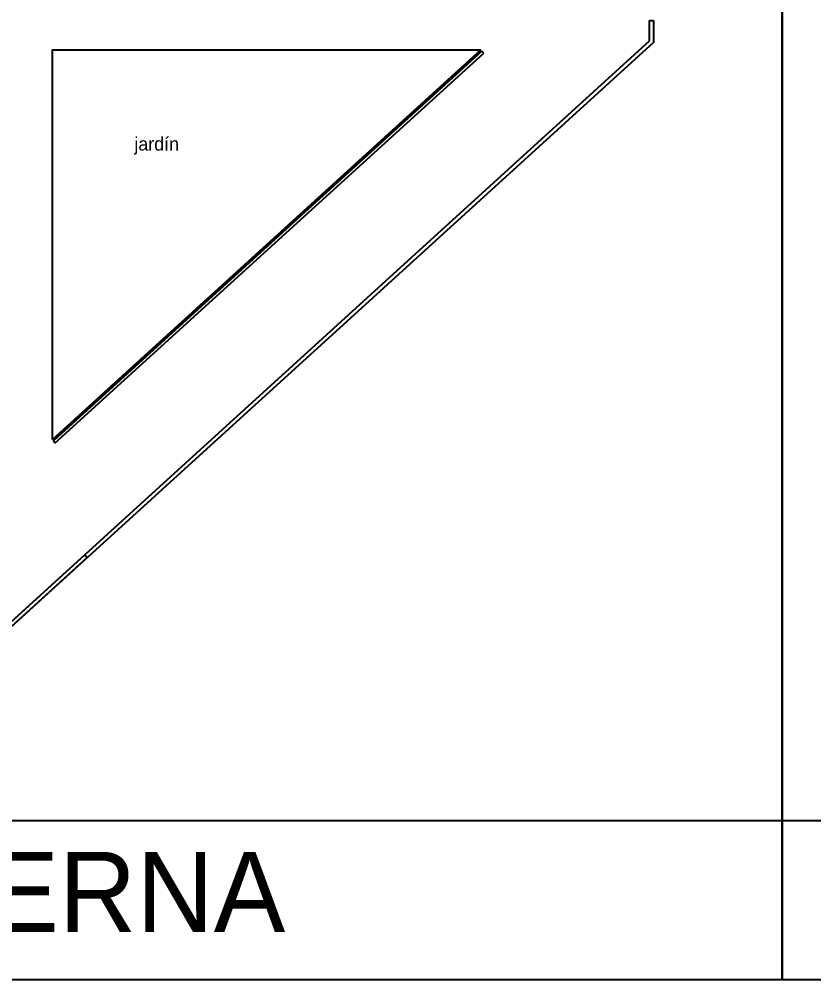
# Model space of a CAD drawing. Header units: millimetres. Extents: x 2523 to 2756, y 378 to 482.
# Drawn here: x 2583.61 to 2598.48, y 378.27 to 396.24 of the extents above; entities that cross this region are included whole.
import ezdxf

# ---------------------------------------------------------------- set-up
doc = ezdxf.new("R2010")
doc.units = ezdxf.units.MM
doc.layers.get('Defpoints').update_dxf_attribs({"color": 8})
doc.layers.add('MS', color=8, linetype='Continuous')
doc.styles.add('STYLE1', font='GOTHIC.TTF')

msp = doc.modelspace()

# ---------------------------------------------------------------- linework, layer by layer
for p, q in [((2595.4117, 395.831), (2595.4117, 396.2129)), ((2595.4117, 396.2129), (2595.4817, 396.2129)), ((2582.1317, 383.7583), (2595.4117, 395.831))]:
    msp.add_line(p, q)
for points in [[(2595.4817, 396.2129), (2595.4817, 395.8001), (2582.1317, 383.6637)], [(2584.2337, 388.3721), (2584.2337, 395.6629), (2592.2535, 395.6629)], [(2584.2337, 388.3721), (2592.2535, 395.6629)], [(2592.3073, 395.6037), (2592.2737, 395.6407), (2584.2539, 388.3499), (2584.2875, 388.3129), (2592.3073, 395.6037)], [(2582.2231, 383.7804), (2582.1927, 383.8138), (2584.8391, 386.2196), (2584.8862, 386.1678)], [(2584.8862, 386.1678), (2582.2601, 383.7804)]]:
    msp.add_lwpolyline(points)
at = {"layer": 'Defpoints'}
msp.add_lwpolyline([(2597.8912, 427.1975), (2637.7002, 427.1975), (2637.7002, 378.2662), (2597.8912, 378.2662)], close=True, dxfattribs=at)
msp.add_lwpolyline([(2522.655, 381.2436), (2736.8942, 381.2436)], dxfattribs=at)
at = {"layer": 'MS'}
msp.add_lwpolyline([(2597.8912, 378.2662), (2522.655, 378.2662), (2522.655, 409.1377), (2597.8912, 409.1377)], close=True, dxfattribs=at)

# ---------------------------------------------------------------- texts
at = {"insert": (2586.1856, 393.8681), "char_height": 0.25, "width": 2.925303, "attachment_point": 5, "style": 'STYLE1'}
msp.add_mtext('jardín', dxfattribs=at)
at = {"layer": 'Defpoints', "insert": (2578.115, 380.6598), "char_height": 1.5, "width": 50.411832, "attachment_point": 2, "style": 'STYLE1'}
msp.add_mtext('CONSULTA EXTERNA', dxfattribs=at)

doc.saveas('drawing.dxf')
